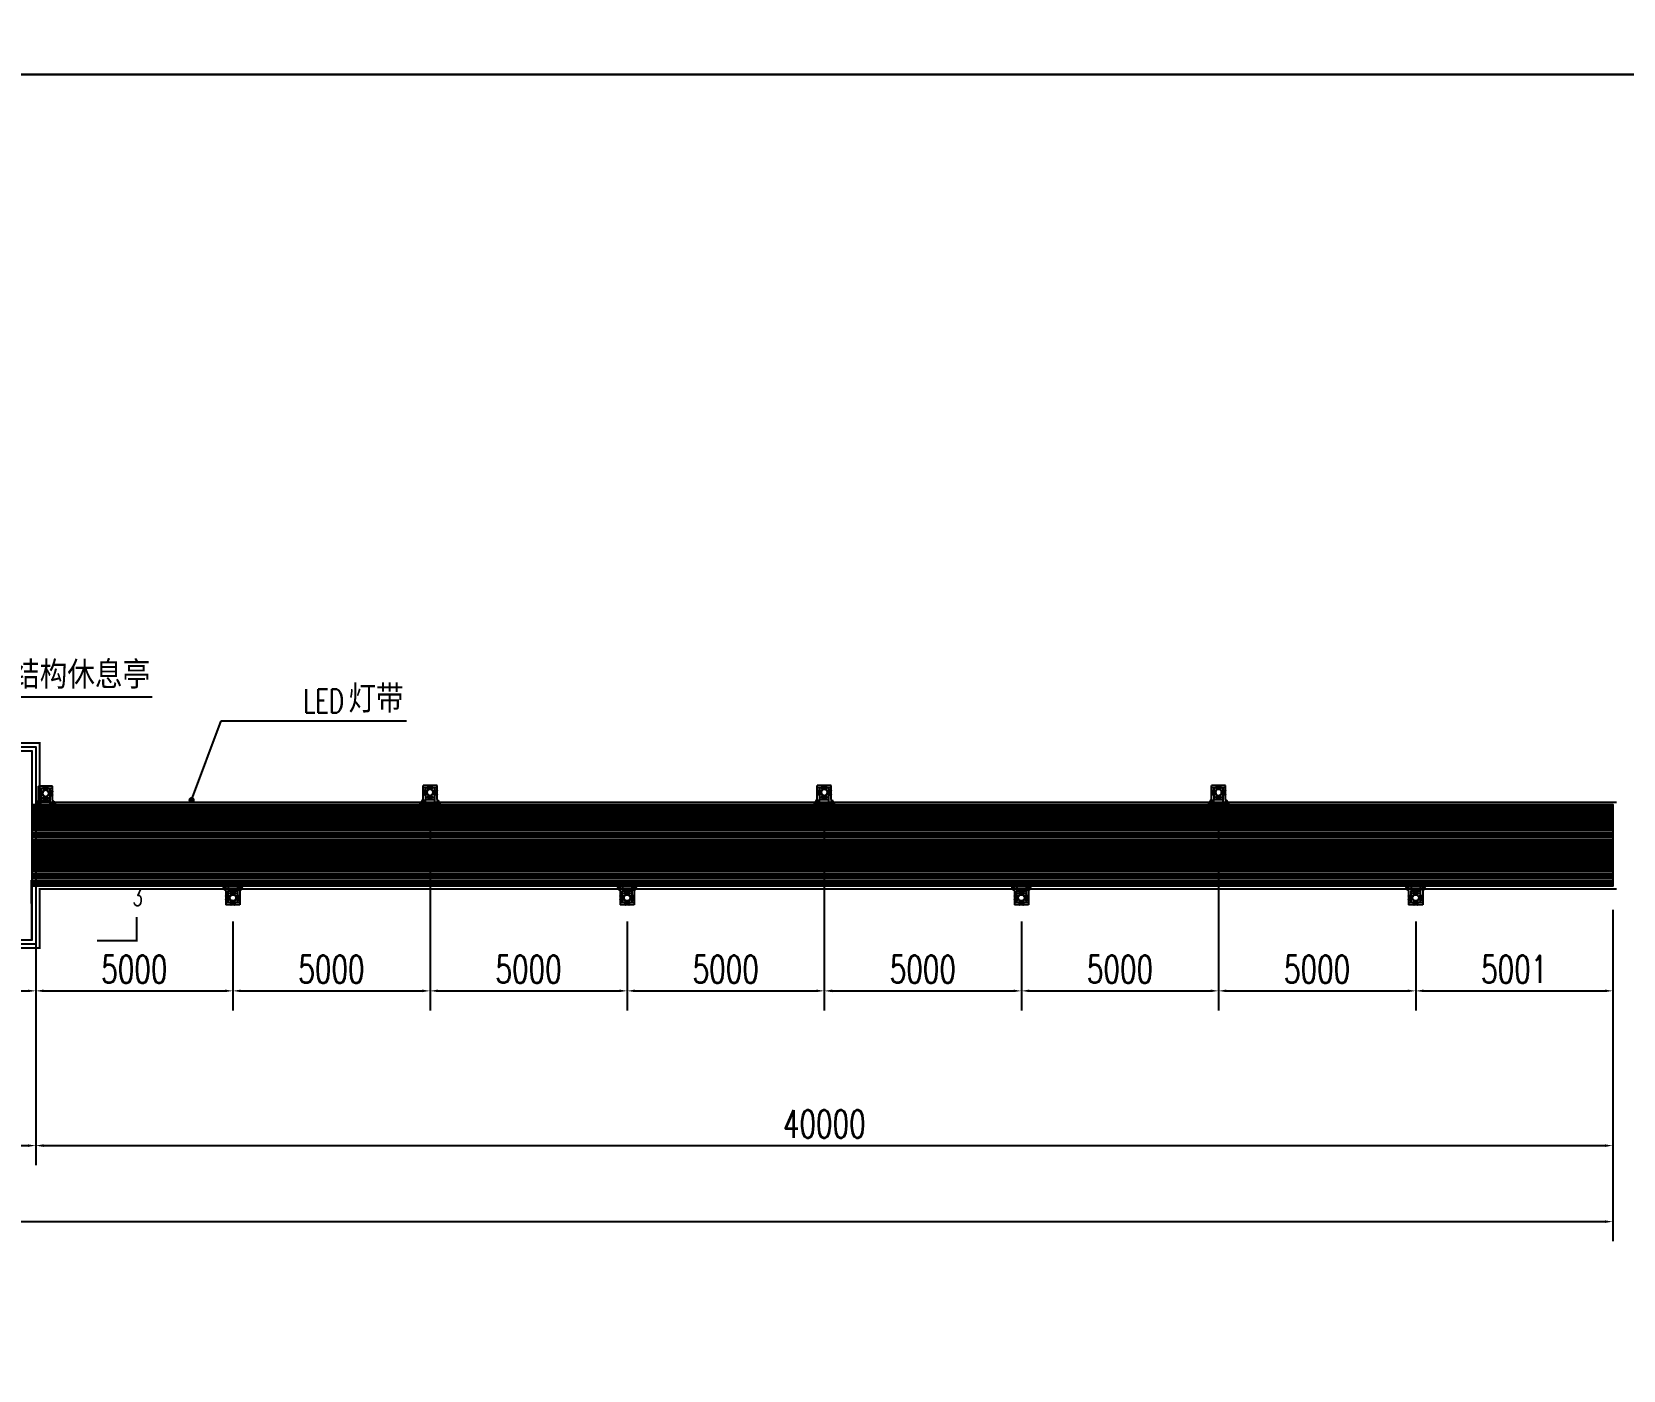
# Model space of a CAD drawing. Header units: millimetres. Extents: x 7263 to 319917, y -161937 to 156976.
# Drawn here: x 129104 to 169467, y -33803 to 146 of the extents above; entities that cross this region are included whole.
import ezdxf

# ---------------------------------------------------------------- set-up
doc = ezdxf.new("R2010")
doc.units = ezdxf.units.MM
doc.header["$LTSCALE"] = 1000
doc.linetypes.add('ACAD_ISO03W100', pattern=[30, 12, -18])
doc.linetypes.add('HIDDEN', pattern=[0.375, 0.25, -0.125])
for name, color, linetype in [('DIM_LEAD', 3, 'Continuous'), ('DIM_SYMB', 3, 'Continuous'), ('PUB_TEXT', 7, 'Continuous'), ('W-ancillary measures附属措施', 1, 'Continuous'), ('W-PLASTIC_RAILINGS塑木栏杆', 6, 'Continuous'), ('W-STEEL_FRAME钢架', 3, 'Continuous'), ('W-STEEL_KEEL钢龙骨', 5, 'Continuous')]:
    doc.layers.add(name, color=color, linetype=linetype)
doc.styles.add('_TCH_DIM', font='SIMPLEX.shx', dxfattribs={"bigfont": 'hztxt.shx'})
doc.styles.add('_TCH_LABEL', font='COMPLEX', dxfattribs={"bigfont": 'GBCBIG'})
doc.styles.add('STANDARD_T3', font='simplex.shx', dxfattribs={"width": 0.7, "bigfont": 'hztxt.shx'})
doc.dimstyles.new('W&&200', dxfattribs={"dimtxt": 700, "dimasz": 200, "dimexe": 500, "dimexo": 600, "dimgap": 200, "dimtad": 1, "dimdec": 0, "dimzin": 0, "dimdsep": 46, "dimtxsty": 'STANDARD_T3', "dimcen": 0.09, "dimclrd": 1, "dimclre": 1, "dimclrt": 7, "dimazin": 2, "dimtfac": 1, "dimtdec": 0, "dimtix": 1, "dimtmove": 2, "dimatfit": 3, "dimfxl": 0, "dimtolj": 1, "dimtzin": 0, "dimarcsym": 0})

# ---------------------------------------------------------------- blocks, each defined once
blk = doc.blocks.new('*D136')
at = {"color": 1, "lineweight": -2, "transparency": 16777216}
for p, q in [((129204, -19769), (129204, -24681)), ((124204, -22420), (124204, -24681)), ((124404, -24181), (129004, -24181))]:
    blk.add_line(p, q, dxfattribs=at)
at = {"color": 1, "transparency": 16777216}
for points in [[(124404, -24148), (124404, -24214), (124204, -24181)], [(129004, -24148), (129004, -24214), (129204, -24181)]]:
    blk.add_solid(points, dxfattribs=at)
at = {"layer": 'Defpoints', "color": 0, "transparency": 16777216}
for p in [(129204, -19169, 0), (124204, -21820, 0), (129204, -24181)]:
    blk.add_point(p, dxfattribs=at)
at = {"color": 7, "transparency": 16777216, "insert": (126704, -23631), "char_height": 700, "attachment_point": 5, "style": 'STANDARD_T3'}
blk.add_mtext('\\A1;5000', dxfattribs=at)
blk = doc.blocks.new('*D137')
at = {"color": 1, "lineweight": -2, "transparency": 16777216}
for p, q in [((129204, -19769), (129204, -24681)), ((134204, -22420), (134204, -24681)), ((129404, -24181), (134004, -24181))]:
    blk.add_line(p, q, dxfattribs=at)
at = {"color": 1, "transparency": 16777216}
for points in [[(129404, -24148), (129404, -24214), (129204, -24181)], [(134004, -24148), (134004, -24214), (134204, -24181)]]:
    blk.add_solid(points, dxfattribs=at)
at = {"layer": 'Defpoints', "color": 0, "transparency": 16777216}
for p in [(129204, -19169, 0), (134204, -21820, 0), (134204, -24181)]:
    blk.add_point(p, dxfattribs=at)
at = {"color": 7, "transparency": 16777216, "insert": (131704, -23631), "char_height": 700, "attachment_point": 5, "style": 'STANDARD_T3'}
blk.add_mtext('\\A1;5000', dxfattribs=at)
blk = doc.blocks.new('*D138')
at = {"color": 1, "lineweight": -2, "transparency": 16777216}
for p, q in [((139204, -19769), (139204, -24681)), ((134204, -22420), (134204, -24681)), ((134404, -24181), (139004, -24181))]:
    blk.add_line(p, q, dxfattribs=at)
at = {"color": 1, "transparency": 16777216}
for points in [[(134404, -24148), (134404, -24214), (134204, -24181)], [(139004, -24148), (139004, -24214), (139204, -24181)]]:
    blk.add_solid(points, dxfattribs=at)
at = {"layer": 'Defpoints', "color": 0, "transparency": 16777216}
for p in [(139204, -19169, 0), (134204, -21820, 0), (139204, -24181)]:
    blk.add_point(p, dxfattribs=at)
at = {"color": 7, "transparency": 16777216, "insert": (136704, -23631), "char_height": 700, "attachment_point": 5, "style": 'STANDARD_T3'}
blk.add_mtext('\\A1;5000', dxfattribs=at)
blk = doc.blocks.new('*D139')
at = {"color": 1, "lineweight": -2, "transparency": 16777216}
for p, q in [((139204, -19769), (139204, -24681)), ((144204, -22420), (144204, -24681)), ((139404, -24181), (144004, -24181))]:
    blk.add_line(p, q, dxfattribs=at)
at = {"color": 1, "transparency": 16777216}
for points in [[(139404, -24148), (139404, -24214), (139204, -24181)], [(144004, -24148), (144004, -24214), (144204, -24181)]]:
    blk.add_solid(points, dxfattribs=at)
at = {"layer": 'Defpoints', "color": 0, "transparency": 16777216}
for p in [(139204, -19169, 0), (144204, -21820, 0), (144204, -24181)]:
    blk.add_point(p, dxfattribs=at)
at = {"color": 7, "transparency": 16777216, "insert": (141704, -23631), "char_height": 700, "attachment_point": 5, "style": 'STANDARD_T3'}
blk.add_mtext('\\A1;5000', dxfattribs=at)
blk = doc.blocks.new('*D140')
at = {"color": 1, "lineweight": -2, "transparency": 16777216}
for p, q in [((149204, -19769), (149204, -24681)), ((144204, -22420), (144204, -24681)), ((144404, -24181), (149004, -24181))]:
    blk.add_line(p, q, dxfattribs=at)
at = {"color": 1, "transparency": 16777216}
for points in [[(144404, -24148), (144404, -24214), (144204, -24181)], [(149004, -24148), (149004, -24214), (149204, -24181)]]:
    blk.add_solid(points, dxfattribs=at)
at = {"layer": 'Defpoints', "color": 0, "transparency": 16777216}
for p in [(149204, -19169, 0), (144204, -21820, 0), (149204, -24181)]:
    blk.add_point(p, dxfattribs=at)
at = {"color": 7, "transparency": 16777216, "insert": (146704, -23631), "char_height": 700, "attachment_point": 5, "style": 'STANDARD_T3'}
blk.add_mtext('\\A1;5000', dxfattribs=at)
blk = doc.blocks.new('*D141')
at = {"color": 1, "lineweight": -2, "transparency": 16777216}
for p, q in [((149204, -19769), (149204, -24681)), ((154204, -22420), (154204, -24681)), ((149404, -24181), (154004, -24181))]:
    blk.add_line(p, q, dxfattribs=at)
at = {"color": 1, "transparency": 16777216}
for points in [[(149404, -24148), (149404, -24214), (149204, -24181)], [(154004, -24148), (154004, -24214), (154204, -24181)]]:
    blk.add_solid(points, dxfattribs=at)
at = {"layer": 'Defpoints', "color": 0, "transparency": 16777216}
for p in [(149204, -19169, 0), (154204, -21820, 0), (154204, -24181)]:
    blk.add_point(p, dxfattribs=at)
at = {"color": 7, "transparency": 16777216, "insert": (151704, -23631), "char_height": 700, "attachment_point": 5, "style": 'STANDARD_T3'}
blk.add_mtext('\\A1;5000', dxfattribs=at)
blk = doc.blocks.new('*D142')
at = {"color": 1, "lineweight": -2, "transparency": 16777216}
for p, q in [((159204, -19769), (159204, -24681)), ((154204, -22420), (154204, -24681)), ((154404, -24181), (159004, -24181))]:
    blk.add_line(p, q, dxfattribs=at)
at = {"color": 1, "transparency": 16777216}
for points in [[(154404, -24148), (154404, -24214), (154204, -24181)], [(159004, -24148), (159004, -24214), (159204, -24181)]]:
    blk.add_solid(points, dxfattribs=at)
at = {"layer": 'Defpoints', "color": 0, "transparency": 16777216}
for p in [(159204, -19169, 0), (154204, -21820, 0), (159204, -24181)]:
    blk.add_point(p, dxfattribs=at)
at = {"color": 7, "transparency": 16777216, "insert": (156704, -23631), "char_height": 700, "attachment_point": 5, "style": 'STANDARD_T3'}
blk.add_mtext('\\A1;5000', dxfattribs=at)
blk = doc.blocks.new('*D143')
at = {"color": 1, "lineweight": -2, "transparency": 16777216}
for p, q in [((159204, -19769), (159204, -24681)), ((164204, -22420), (164204, -24681)), ((159404, -24181), (164004, -24181))]:
    blk.add_line(p, q, dxfattribs=at)
at = {"color": 1, "transparency": 16777216}
for points in [[(159404, -24148), (159404, -24214), (159204, -24181)], [(164004, -24148), (164004, -24214), (164204, -24181)]]:
    blk.add_solid(points, dxfattribs=at)
at = {"layer": 'Defpoints', "color": 0, "transparency": 16777216}
for p in [(159204, -19169, 0), (164204, -21820, 0), (164204, -24181)]:
    blk.add_point(p, dxfattribs=at)
at = {"color": 7, "transparency": 16777216, "insert": (161704, -23631), "char_height": 700, "attachment_point": 5, "style": 'STANDARD_T3'}
blk.add_mtext('\\A1;5000', dxfattribs=at)
blk = doc.blocks.new('*D111')
at = {"color": 1, "lineweight": -2, "transparency": 16777216}
for p, q in [((169204, -22125), (169204, -24681)), ((164204, -22420), (164204, -24681)), ((164404, -24181), (169004, -24181))]:
    blk.add_line(p, q, dxfattribs=at)
at = {"color": 1, "transparency": 16777216}
for points in [[(164404, -24148), (164404, -24214), (164204, -24181)], [(169004, -24148), (169004, -24214), (169204, -24181)]]:
    blk.add_solid(points, dxfattribs=at)
at = {"layer": 'Defpoints', "color": 0, "transparency": 16777216}
for p in [(169204, -21525), (164204, -21820, 0), (169204, -24181)]:
    blk.add_point(p, dxfattribs=at)
at = {"color": 7, "transparency": 16777216, "insert": (166704, -23631), "char_height": 700, "attachment_point": 5, "style": 'STANDARD_T3'}
blk.add_mtext('\\A1;5001', dxfattribs=at)
blk = doc.blocks.new('*D177')
at = {"color": 1, "lineweight": -2, "transparency": 16777216}
for p, q in [((169204, -22125), (169204, -30534)), ((64204, -27587), (64204, -30534)), ((64404, -30034), (169004, -30034))]:
    blk.add_line(p, q, dxfattribs=at)
at = {"color": 1, "transparency": 16777216}
for points in [[(64404, -30001), (64404, -30068), (64204, -30034)], [(169004, -30001), (169004, -30068), (169204, -30034)]]:
    blk.add_solid(points, dxfattribs=at)
at = {"layer": 'Defpoints', "color": 0, "transparency": 16777216}
for p in [(169204, -21525), (64204, -26987), (169204, -30034)]:
    blk.add_point(p, dxfattribs=at)
at = {"color": 7, "transparency": 16777216, "insert": (116704, -29484), "char_height": 700, "attachment_point": 5, "style": 'STANDARD_T3'}
blk.add_mtext('\\A1;105000', dxfattribs=at)
blk = doc.blocks.new('*D252')
at = {"color": 1, "lineweight": -2, "transparency": 16777216}
for p, q in [((129204, -20095), (129204, -28606)), ((169204, -22125), (169204, -28606)), ((129404, -28106), (169004, -28106))]:
    blk.add_line(p, q, dxfattribs=at)
at = {"color": 1, "transparency": 16777216}
for points in [[(129404, -28073), (129404, -28140), (129204, -28106)], [(169004, -28073), (169004, -28140), (169204, -28106)]]:
    blk.add_solid(points, dxfattribs=at)
at = {"layer": 'Defpoints', "color": 0, "transparency": 16777216}
for p in [(129204, -19495), (169204, -21525), (169204, -28106)]:
    blk.add_point(p, dxfattribs=at)
at = {"color": 7, "transparency": 16777216, "insert": (149204, -27556), "char_height": 700, "attachment_point": 5, "style": 'STANDARD_T3'}
blk.add_mtext('\\A1;40000', dxfattribs=at)
blk = doc.blocks.new('*D422')
at = {"color": 1, "lineweight": -2, "transparency": 16777216}
for p, q in [((129204, -23595), (129204, -28606)), ((124204, -25281), (124204, -28606)), ((124404, -28106), (129004, -28106))]:
    blk.add_line(p, q, dxfattribs=at)
at = {"color": 1, "transparency": 16777216}
for points in [[(124404, -28073), (124404, -28140), (124204, -28106)], [(129004, -28073), (129004, -28140), (129204, -28106)]]:
    blk.add_solid(points, dxfattribs=at)
at = {"layer": 'Defpoints', "color": 0, "transparency": 16777216}
for p in [(129204, -22995), (124204, -24681), (129204, -28106)]:
    blk.add_point(p, dxfattribs=at)
at = {"color": 7, "transparency": 16777216, "insert": (126704, -27556), "char_height": 700, "attachment_point": 5, "style": 'STANDARD_T3'}
blk.add_mtext('\\A1;5000', dxfattribs=at)
blk = doc.blocks.new('外置抱桩器')
for p, q in [((-178, 178), (-178, -178)), ((-111, 66, 0), (-125, 66, 0)), ((-124, 64, 0), (-124, 57, 0)), ((-117, 53, 0), (-120, 57, 0)), ((-118, -118), (-118, 178)), ((-118, 178), (118, 178)), ((-118, 118), (118, 118)), ((-115, 53, 0), (-118, 57, 0)), ((-113, 57, 0), (-113, 64, 0)), ((-64, 124, 0), (-57, 124, 0)), ((-57, 113, 0), (-64, 113, 0)), ((-53, 117, 0), (-57, 120, 0)), ((-53, 115, 0), (-57, 118, 0)), ((53, 117, 0), (57, 120, 0)), ((53, 115, 0), (57, 118, 0)), ((64, 124, 0), (57, 124, 0)), ((57, 113, 0), (64, 113, 0)), ((66, 111, 0), (66, 125, 0)), ((111, 66, 0), (125, 66, 0)), ((113, 57, 0), (113, 64, 0)), ((115, 53, 0), (118, 57, 0)), ((117, 53, 0), (120, 57, 0)), ((118, 178), (118, -118)), ((124, 64, 0), (124, 57, 0)), ((178, 178), (178, -178)), ((178, -118), (-178, -118)), ((178, -178), (-178, -178)), ((-124, -64, 0), (-124, -57, 0)), ((-117, -53, 0), (-120, -57, 0)), ((-115, -53, 0), (-118, -57, 0)), ((-113, -57, 0), (-113, -64, 0)), ((-57, -113, 0), (-64, -113, 0)), ((-64, -124, 0), (-57, -124, 0)), ((-53, -115, 0), (-57, -118, 0)), ((-53, -117, 0), (-57, -120, 0)), ((53, -115, 0), (57, -118, 0)), ((53, -117, 0), (57, -120, 0)), ((57, -113, 0), (64, -113, 0)), ((64, -124, 0), (57, -124, 0)), ((66, -111, 0), (66, -125, 0)), ((113, -57, 0), (113, -64, 0)), ((115, -53, 0), (118, -57, 0)), ((117, -53, 0), (120, -57, 0)), ((124, -64, 0), (124, -57, 0))]:
    blk.add_line(p, q)
at = {"color": 6, "linetype": 'ACAD_ISO03W100'}
for p, q in [((-124, 50, 0), (-124, -50, 0)), ((-112, 50, 0), (-112, -50, 0)), ((50, 124, 0), (-50, 124, 0)), ((50, 112, 0), (-50, 112, 0)), ((112, 50, 0), (112, -50, 0)), ((124, 50, 0), (124, -50, 0)), ((50, -112, 0), (-50, -112, 0)), ((50, -124, 0), (-50, -124, 0))]:
    blk.add_line(p, q, dxfattribs=at)
at = {"color": 2}
for p, q in [((-118, 40, 0), (-118, 50, 0)), ((-50, 118, 0), (-40, 118, 0)), ((40, 118, 0), (50, 118, 0)), ((118, 40, 0), (118, 50, 0)), ((-118, -50, 0), (-118, -40, 0)), ((-50, -118, 0), (-40, -118, 0)), ((40, -118, 0), (50, -118, 0)), ((118, -50, 0), (118, -40, 0))]:
    blk.add_line(p, q, dxfattribs=at)
at = {"color": 4}
for p, q in [((-66, 118, 0), (-70, 118, 0)), ((-66, 124, 0), (-69, 124, 0)), ((-69, 112, 0), (-66, 112, 0)), ((-124, -66, 0), (-124, -69, 0)), ((-118, -66, 0), (-118, -70, 0)), ((-112, -69, 0), (-112, -66, 0)), ((-66, -118, 0), (-70, -118, 0)), ((-69, -112, 0), (-66, -112, 0)), ((-66, -124, 0), (-69, -124, 0)), ((112, -69, 0), (112, -66, 0)), ((118, -66, 0), (118, -70, 0)), ((124, -66, 0), (124, -69, 0))]:
    blk.add_line(p, q, dxfattribs=at)
at = {"elevation": 0}
for points in [[(-250, 283), (250, 283), (250, 326), (-250, 326)], [(-110, 66), (-113, 66), (-124, 66), (-127, 66)], [(-70, 113), (-68, 111), (-68, 125), (-70, 123)], [(-66, 110), (-66, 113), (-66, 124), (-66, 127)], [(66, 110), (66, 113), (66, 124), (66, 127)], [(110, 66), (113, 66), (124, 66), (127, 66)], [(-110, -66), (-113, -66), (-124, -66), (-127, -66)], [(-113, -70), (-111, -68), (-125, -68), (-123, -70)], [(-70, -113), (-68, -111), (-68, -125), (-70, -123)], [(-66, -110), (-66, -113), (-66, -124), (-66, -127)], [(66, -110), (66, -113), (66, -124), (66, -127)], [(110, -66), (113, -66), (124, -66), (127, -66)], [(113, -70), (111, -68), (125, -68), (123, -70)]]:
    blk.add_lwpolyline(points, close=True, dxfattribs=at)
for points in [[(-177, 196), (-197, 196), (-237, 266), (-237, 283)], [(-178, 178), (-178, 283), (-118, 283), (-118, 178)], [(178, 178), (178, 283), (118, 283), (118, 178)], [(178, 196), (198, 196), (238, 266), (238, 283)]]:
    blk.add_lwpolyline(points)
for points in [[(-178, 50), (-94, 50), (-94, 40), (-178, 40)], [(-40, 178), (-40, 94), (-50, 94), (-50, 178)], [(50, 178), (50, 94), (40, 94), (40, 178)], [(178, 50), (94, 50), (94, 40), (178, 40)], [(-178, -40), (-94, -40), (-94, -50), (-178, -50)], [(-40, -178), (-40, -94), (-50, -94), (-50, -178)], [(50, -178), (50, -94), (40, -94), (40, -178)], [(178, -40), (94, -40), (94, -50), (178, -50)]]:
    blk.add_lwpolyline(points, close=True)
for points in [[(-148, -32), (-148, 32, -0.414214), (-143, 38), (-93, 38, -0.414214), (-88, 32), (-88, -32, -0.414214), (-93, -38), (-143, -38, -0.414214)], [(-107, 64), (-107, 57), (-108, 57), (-108, 53), (-129, 53), (-129, 57), (-108, 57), (-130, 57), (-130, 64, -0.666667), (-124, 64, -0.363636), (-113, 64, -0.666667)], [(-64, 107), (-57, 107), (-57, 108), (-53, 108), (-53, 129), (-57, 129), (-57, 108), (-57, 130), (-64, 130, 0.666667), (-64, 124, 0.363636), (-64, 113, 0.666667)], [(-32, 148), (32, 148, -0.414214), (38, 143), (38, 93, -0.414214), (32, 88), (-32, 88, -0.414214), (-38, 93), (-38, 143, -0.414214)], [(64, 107), (57, 107), (57, 108), (53, 108), (53, 129), (57, 129), (57, 108), (57, 130), (64, 130, -0.666667), (64, 124, -0.363636), (64, 113, -0.666667)], [(148, -32), (148, 32, 0.414214), (143, 38), (93, 38, 0.414214), (88, 32), (88, -32, 0.414214), (93, -38), (143, -38, 0.414214)], [(107, 64), (107, 57), (108, 57), (108, 53), (129, 53), (129, 57), (108, 57), (130, 57), (130, 64, 0.666667), (124, 64, 0.363636), (113, 64, 0.666667)], [(-107, -64), (-107, -57), (-108, -57), (-108, -53), (-129, -53), (-129, -57), (-108, -57), (-130, -57), (-130, -64, 0.666667), (-124, -64, 0.363636), (-113, -64, 0.666667)], [(-64, -107), (-57, -107), (-57, -108), (-53, -108), (-53, -129), (-57, -129), (-57, -108), (-57, -130), (-64, -130, -0.666667), (-64, -124, -0.363636), (-64, -113, -0.666667)], [(-32, -148), (32, -148, 0.414214), (38, -143), (38, -93, 0.414214), (32, -88), (-32, -88, 0.414214), (-38, -93), (-38, -143, 0.414214)], [(64, -107), (57, -107), (57, -108), (53, -108), (53, -129), (57, -129), (57, -108), (57, -130), (64, -130, 0.666667), (64, -124, 0.363636), (64, -113, 0.666667)], [(107, -64), (107, -57), (108, -57), (108, -53), (129, -53), (129, -57), (108, -57), (130, -57), (130, -64, -0.666667), (124, -64, -0.363636), (113, -64, -0.666667)]]:
    blk.add_lwpolyline(points, format="xyb", close=True, dxfattribs=at)
for points in [[(-132, 53), (-104, 53), (-104, 50), (-132, 50), (-132, 53), (-131, 53)], [(-68, 111), (-66, 111), (-66, 125), (-68, 125)], [(-53, 132), (-53, 104), (-50, 104), (-50, 132), (-53, 132), (-53, 131)], [(53, 132), (53, 104), (50, 104), (50, 132), (53, 132), (53, 131)], [(132, 53), (104, 53), (104, 50), (132, 50), (132, 53), (131, 53)], [(-132, -53), (-104, -53), (-104, -50), (-132, -50), (-132, -53), (-131, -53)], [(-111, -68), (-111, -66), (-125, -66), (-125, -68)], [(-68, -111), (-66, -111), (-66, -125), (-68, -125)], [(-53, -132), (-53, -104), (-50, -104), (-50, -132), (-53, -132), (-53, -131)], [(53, -132), (53, -104), (50, -104), (50, -132), (53, -132), (53, -131)], [(132, -53), (104, -53), (104, -50), (132, -50), (132, -53), (131, -53)], [(111, -68), (111, -66), (125, -66), (125, -68)]]:
    blk.add_lwpolyline(points, dxfattribs=at)
at = {"color": 1}
for radius in [82.5, 78.5]:
    blk.add_circle((0, 0), radius, dxfattribs=at)

msp = doc.modelspace()

# ---------------------------------------------------------------- linework, layer by layer
msp.add_line((54195.8, -935.7), (203776.7, -935.7))
for points in [[(54195.8, -935.7), (203776.7, -935.7), (203776.7, -161937.4), (54195.8, -161937.4)], [(124304.1, -18094.7), (129104.1, -18094.7), (129104.1, -22894.7), (124304.1, -22894.7)]]:
    msp.add_lwpolyline(points, close=True)
at = {"layer": 'DIM_LEAD'}
for p, q in [((127460, -16726.5), (132160.2, -16726.5)), ((133156.4, -19344.7), (133910.3, -17335.3)), ((133910.3, -17335.3), (138610.6, -17335.3))]:
    msp.add_line(p, q, dxfattribs=at)
at = {"layer": 'DIM_LEAD', "const_width": 80}
msp.add_lwpolyline([(133142.3, -19382.1, 1), (133170.4, -19307.2, 1)], format="xyb", close=True, dxfattribs=at)
at = {"layer": 'DIM_SYMB', "const_width": 50}
msp.add_lwpolyline([(130760.4, -22908.2), (131760.4, -22908.2), (131760.4, -22308.2)], dxfattribs=at)
at = {"layer": 'W-ancillary measures附属措施', "linetype": 'HIDDEN', "const_width": 50}
for points in [[(79103.8, -19394.7), (79103.8, -19394.7), (124104.1, -19394.7), (124104.1, -17894.7), (129304.1, -17894.7), (129304.1, -19394.7), (169304.3, -19394.7)], [(169304.3, -21594.7), (129303.8, -21594.7), (129303.8, -23094.7), (124103.7, -23094.7), (124104, -21594.7), (79103.8, -21594.7)]]:
    msp.add_lwpolyline(points, dxfattribs=at)
at = {"layer": 'W-PLASTIC_RAILINGS塑木栏杆', "const_width": 50}
for points in [[(79203.8, -19594.7), (124304.1, -19594.7), (124304.1, -18094.7), (129104.1, -18094.7), (129104.1, -19594.7), (169204.3, -19594.7)], [(169204.3, -21394.7), (129090, -21394.7), (129104.1, -22894.7), (124304.1, -22894.7), (124304.1, -21394.7), (79203.8, -21394.7)]]:
    msp.add_lwpolyline(points, dxfattribs=at)
at = {"layer": 'W-STEEL_FRAME钢架'}
msp.add_lwpolyline([(79203.8, -19494.7), (124204.1, -19494.7), (124204.1, -17994.7), (129204.1, -17994.7), (129204.1, -19494.7), (169204.3, -19494.7), (169204.3, -20494.7), (169204.3, -21488), (169204.3, -21494.7), (129203.8, -21494.7), (129203.8, -22994.7), (124203.7, -22994.7), (124204.1, -21494.7), (79203.8, -21494.7)], close=True, dxfattribs=at)
at = {"layer": 'W-STEEL_KEEL钢龙骨'}
msp.add_lwpolyline([(54195.8, 40467.8), (187260, 40467.8), (187260, -935.7), (54195.8, -935.7)], close=True, dxfattribs=at)
for points in [[(129104.1, -19449.7), (169204.3, -19449.7), (169204.3, -19509.7), (129104.1, -19509.7)], [(129104.1, -19514.7), (169204.3, -19514.7), (169204.3, -19574.7), (129104.1, -19574.7)], [(129104.1, -19579.7), (169204.3, -19579.7), (169204.3, -19639.7), (129104.1, -19639.7)], [(129104.1, -19644.7), (169204.3, -19644.7), (169204.3, -19704.7), (129104.1, -19704.7)], [(129104.1, -19709.7), (169204.3, -19709.7), (169204.3, -19769.7), (129104.1, -19769.7)], [(129104.1, -19774.7), (169204.3, -19774.7), (169204.3, -19834.7), (129104.1, -19834.7)], [(129104.1, -19839.7), (169204.3, -19839.7), (169204.3, -19899.7), (129104.1, -19899.7)], [(129104.1, -19904.7), (169204.3, -19904.7), (169204.3, -19964.7), (129104.1, -19964.7)], [(129104.1, -19969.7), (169204.3, -19969.7), (169204.3, -20029.7), (129104.1, -20029.7)], [(129104.1, -20034.7), (169204.3, -20034.7), (169204.3, -20094.7), (129104.1, -20094.7)], [(129104.1, -20099.7), (169204.3, -20099.7), (169204.3, -20159.7), (129104.1, -20159.7)], [(129104.1, -20164.7), (169204.3, -20164.7), (169204.3, -20224.7), (129104.1, -20224.7)], [(129104.1, -20229.7), (169204.3, -20229.7), (169204.3, -20289.7), (129104.1, -20289.7)], [(129104.1, -20294.7), (169204.3, -20294.7), (169204.3, -20354.7), (129104.1, -20354.7)], [(129104.1, -20359.7), (169204.3, -20359.7), (169204.3, -20419.7), (129104.1, -20419.7)], [(129104.1, -20424.7), (169204.3, -20424.7), (169204.3, -20484.7), (129104.1, -20484.7)], [(129104.1, -20489.7), (169204.3, -20489.7), (169204.3, -20549.7), (129104.1, -20549.7)], [(129104.1, -20554.7), (169204.3, -20554.7), (169204.3, -20614.7), (129104.1, -20614.7)], [(129104.1, -20619.7), (169204.3, -20619.7), (169204.3, -20679.7), (129104.1, -20679.7)], [(129104.1, -20684.7), (169204.3, -20684.7), (169204.3, -20744.7), (129104.1, -20744.7)], [(129104.1, -20749.7), (169204.3, -20749.7), (169204.3, -20809.7), (129104.1, -20809.7)], [(129104.1, -20814.7), (169204.3, -20814.7), (169204.3, -20874.7), (129104.1, -20874.7)], [(129104.1, -20879.7), (169204.3, -20879.7), (169204.3, -20939.7), (129104.1, -20939.7)], [(129104.1, -20944.7), (169204.3, -20944.7), (169204.3, -21004.7), (129104.1, -21004.7)], [(129104.1, -21009.7), (169204.3, -21009.7), (169204.3, -21069.7), (129104.1, -21069.7)], [(129104.1, -21074.7), (169204.3, -21074.7), (169204.3, -21134.7), (129104.1, -21134.7)], [(129104.1, -21139.7), (169204.3, -21139.7), (169204.3, -21199.7), (129104.1, -21199.7)], [(129104.1, -21204.7), (169204.3, -21204.7), (169204.3, -21264.7), (129104.1, -21264.7)], [(129104.1, -21269.7), (169204.3, -21269.7), (169204.3, -21329.7), (129104.1, -21329.7)], [(129104.1, -21334.7), (169204.3, -21334.7), (169204.3, -21394.7), (129104.1, -21394.7)], [(129104.1, -21399.7), (169204.3, -21399.7), (169204.3, -21459.7), (129104.1, -21459.7)], [(129104.1, -21464.7), (169204.3, -21464.7), (169204.3, -21524.7), (129104.1, -21524.7)]]:
    msp.add_lwpolyline(points, dxfattribs=at)

# ---------------------------------------------------------------- block references
at = {"xscale": -1, "rotation": 180}
for p in [(139203.9, -19147.5, 0), (149203.9, -19147.5, 0), (159203.9, -19147.5, 0), (129453.9, -19169, 0)]:
    msp.add_blockref('外置抱桩器', p, dxfattribs=at)
for p in [(134203.7, -21820.3, 0), (144203.7, -21820.3, 0), (154203.7, -21820.3, 0), (164203.7, -21820.3, 0)]:
    msp.add_blockref('外置抱桩器', p)

# ---------------------------------------------------------------- texts
at = {"layer": 'PUB_TEXT', "color": 7, "style": '_TCH_DIM'}
for s, p in [('钢结构休息亭', (127904.6, -16516.5)), ('灯带', (137132.9, -17125.3))]:
    msp.add_text(s, height=700, dxfattribs=at).set_placement(p)
at = {"layer": 'PUB_TEXT', "color": 7, "width": 0.705882}
for s, height, style, p in [('LED', 595, '_TCH_DIM', (135992.9, -17125.3)), ('3', 425, '_TCH_LABEL', (131660.4, -22020.7))]:
    msp.add_text(s, height=height, dxfattribs=dict(at, style=style)).set_placement(p)

# ---------------------------------------------------------------- dimensions: what is measured, and where the dimension line sits
for base, p1, p2, picture, middle in [((129203.7, -24180.9), (124203.7, -21820.3, 0), (129203.7, -19169, 0), '*D136', (126703.7, -23630.9)), ((134203.7, -24180.9), (129203.7, -19169, 0), (134203.7, -21820.3, 0), '*D137', (131703.7, -23630.9)), ((139203.7, -24180.9), (134203.7, -21820.3, 0), (139203.7, -19169, 0), '*D138', (136703.7, -23630.9)), ((144203.7, -24180.9), (139203.7, -19169, 0), (144203.7, -21820.3, 0), '*D139', (141703.7, -23630.9)), ((149203.7, -24180.9), (144203.7, -21820.3, 0), (149203.7, -19169, 0), '*D140', (146703.7, -23630.9)), ((154203.7, -24180.9), (149203.7, -19169, 0), (154203.7, -21820.3, 0), '*D141', (151703.7, -23630.9)), ((159203.7, -24180.9), (154203.7, -21820.3, 0), (159203.7, -19169, 0), '*D142', (156703.7, -23630.9)), ((164203.7, -24180.9), (159203.7, -19169, 0), (164203.7, -21820.3, 0), '*D143', (161703.7, -23630.9)), ((169204.3, -28106.3), (129204.1, -19494.7), (169204.3, -21524.7), '*D252', (149204.2, -27556.3)), ((169204.2791, -30034.4962), (64203.8259, -26986.7), (169204.2791, -21524.6857), '*D177', (116704.0525, -29484.4962)), ((169204.3, -24180.9), (164203.7, -21820.3, 0), (169204.3, -21524.7), '*D111', (166704, -23630.9)), ((129203.8, -28106.3), (124203.8, -24680.9), (129203.8, -22994.7), '*D422', (126703.8, -27556.3))]:
    dim = msp.add_linear_dim(base=base, p1=p1, p2=p2, dimstyle='W&&200')
    dim.commit()
    dim.dimension.update_dxf_attribs({"geometry": picture, "text_midpoint": middle})

doc.saveas('drawing.dxf')
